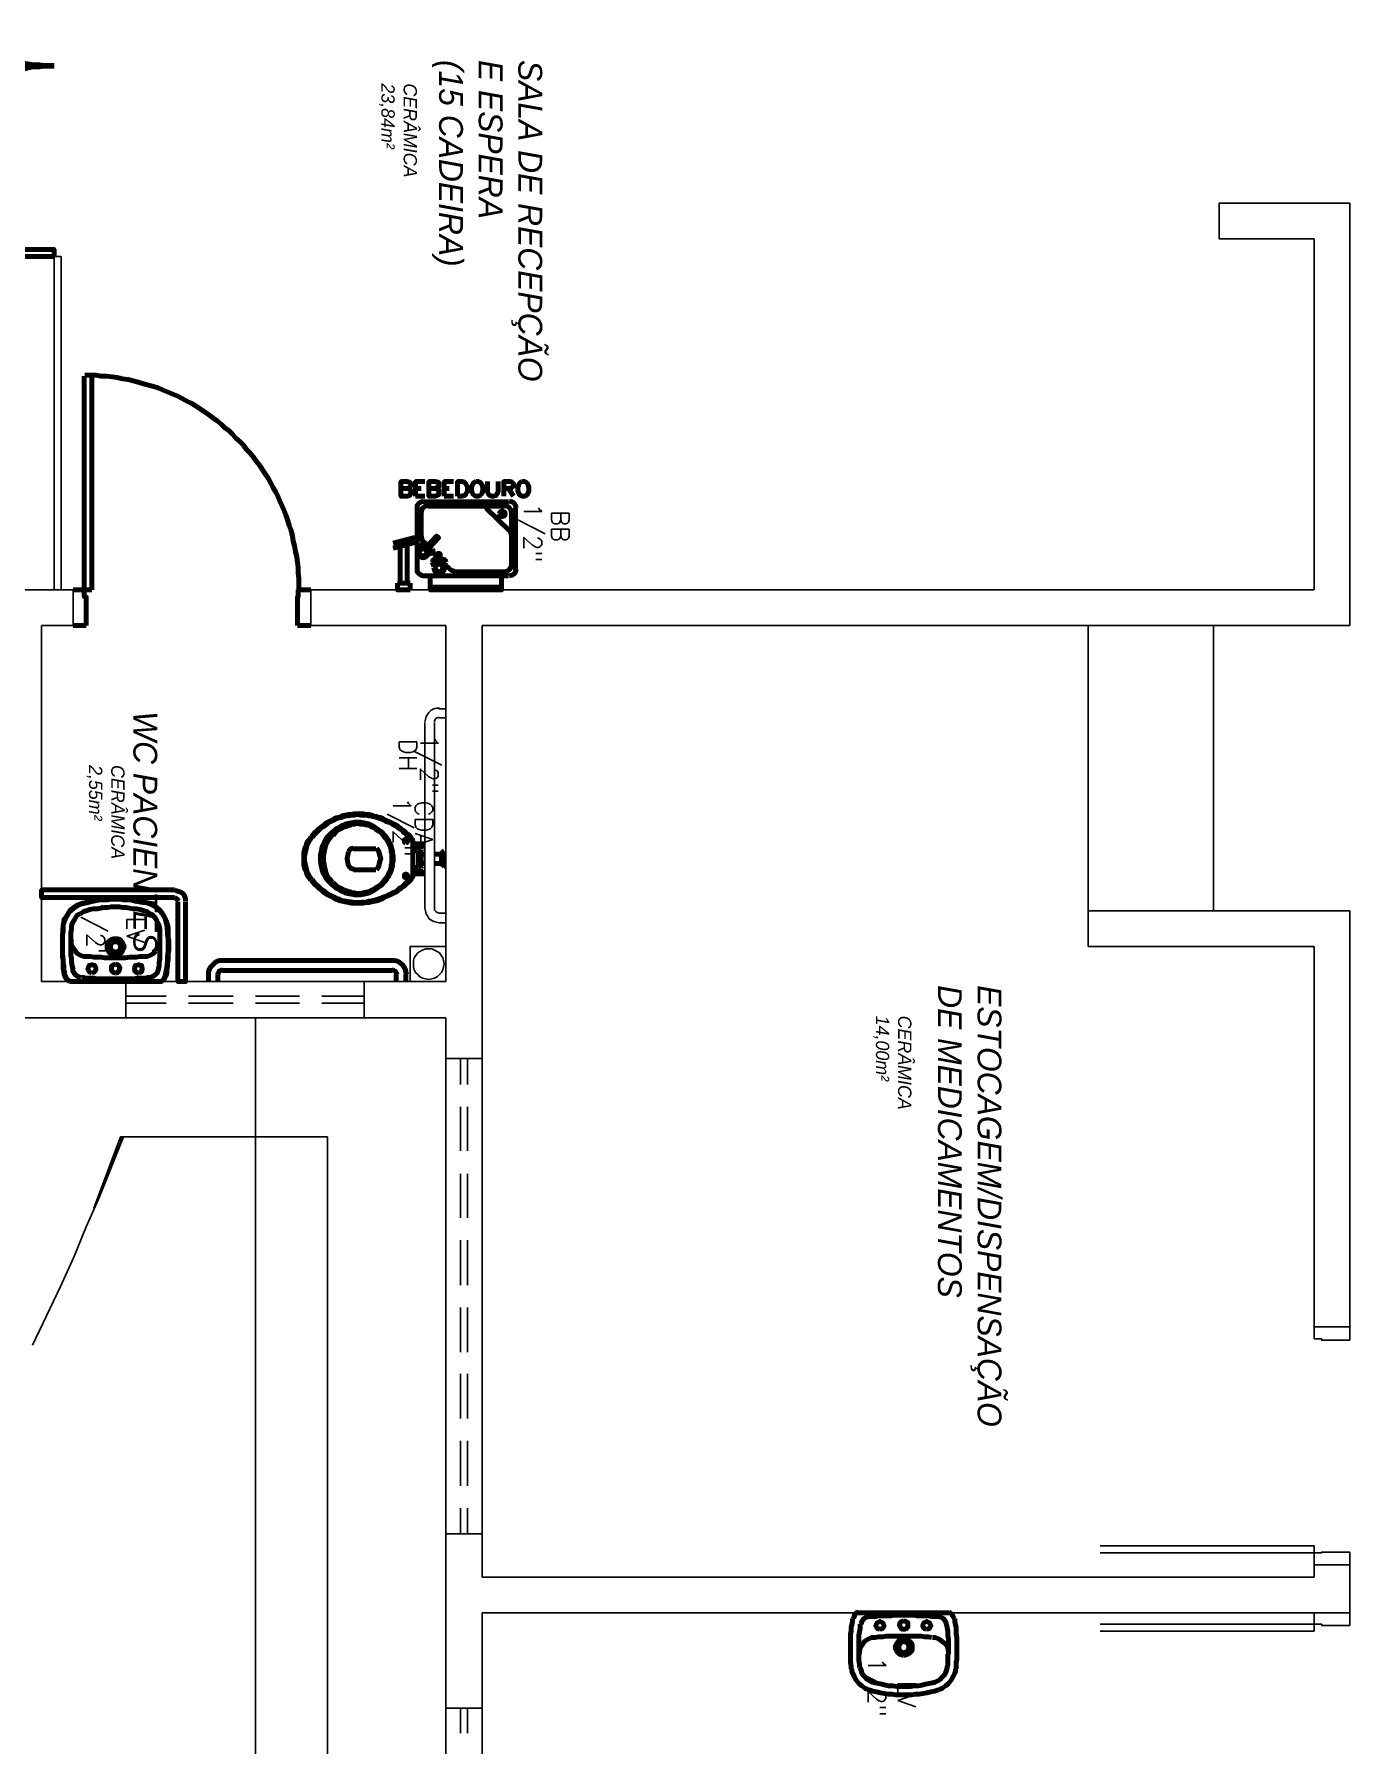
# Model space of a CAD drawing. Header units: millimetres. Extents: x 2273 to 2522, y 1034 to 1187.
# Drawn here: x 2463.04 to 2468.58, y 1042.55 to 1049.75 of the extents above; entities that cross this region are included whole.
import ezdxf

# ---------------------------------------------------------------- set-up
doc = ezdxf.new("R2010")
doc.units = ezdxf.units.MM
doc.linetypes.add('DASHEDX2', pattern=[38.1, 25.4, -12.7])
doc.layers.add('LAYER8', color=8, linetype='Continuous')
doc.layers.add('LAYOUT', color=7, linetype='Continuous', lineweight=100)
doc.layers.add('PAREDES', color=4, linetype='Continuous', lineweight=100)
doc.styles.add('Romans', font='romans.shx')
doc.styles.get("Standard").update_dxf_attribs({"font": 'arial.ttf'})

# ---------------------------------------------------------------- blocks, each defined once
blk = doc.blocks.new('PUY')
at = {"layer": 'PAREDES', "color": 0, "linetype": 'Continuous'}
for points in [[(82.5328, 151.6186), (82.524, 151.6157), (82.5152, 151.6098), (82.5093, 151.6039), (82.5064, 151.598)], [(82.7446, 151.6275), (82.7328, 151.6275), (82.7181, 151.6275), (82.7064, 151.6304), (82.6917, 151.6304), (82.6799, 151.6304), (82.6652, 151.6304), (82.6534, 151.6304), (82.6387, 151.6304), (82.627, 151.6304), (82.6123, 151.6304), (82.5975, 151.6275), (82.5858, 151.6275), (82.5711, 151.6275), (82.5593, 151.6245), (82.5446, 151.6216), (82.5328, 151.6216)], [(82.8387, 151.5363), (82.8358, 151.5451), (82.8328, 151.5539), (82.8299, 151.5598), (82.827, 151.5686), (82.8152, 151.5833), (82.8064, 151.5951), (82.7917, 151.6069), (82.777, 151.6157), (82.7681, 151.6186), (82.7623, 151.6216), (82.7534, 151.6245), (82.7446, 151.6245)], [(82.5093, 151.2127), (82.5093, 151.4069), (82.5093, 151.598)], [(82.524, 151.551), (82.524, 151.5422), (82.524, 151.5333), (82.524, 151.5245), (82.5211, 151.5157), (82.5211, 151.5069), (82.5211, 151.498), (82.5211, 151.4892), (82.5211, 151.4804), (82.5211, 151.4716), (82.5211, 151.4627), (82.5181, 151.4539), (82.5181, 151.4451), (82.5181, 151.4363), (82.5181, 151.4245), (82.5181, 151.4157), (82.5181, 151.4069)], [(82.5564, 151.5863), (82.5446, 151.5833), (82.5328, 151.5745), (82.527, 151.5627), (82.524, 151.551)], [(82.6799, 151.5951), (82.6652, 151.5951), (82.6505, 151.5951), (82.6328, 151.5951), (82.6181, 151.5951), (82.6034, 151.5922), (82.5858, 151.5922), (82.5711, 151.5892), (82.5564, 151.5863)], [(82.6358, 151.5775), (82.627, 151.5657), (82.6181, 151.5539), (82.6123, 151.5392), (82.6123, 151.5275)], [(82.6828, 151.5951), (82.6711, 151.5951), (82.6564, 151.5922), (82.6446, 151.5863), (82.6328, 151.5775)], [(82.7387, 151.5892), (82.727, 151.5922), (82.7123, 151.5922), (82.6975, 151.5922), (82.6828, 151.5922)], [(82.8034, 151.5275), (82.8005, 151.5392), (82.7946, 151.551), (82.7887, 151.5598), (82.7799, 151.5686), (82.7711, 151.5775), (82.7623, 151.5833), (82.7505, 151.5863), (82.7387, 151.5892)], [(82.8534, 151.4069), (82.8534, 151.4245), (82.8534, 151.4392), (82.8505, 151.4569), (82.8505, 151.4716), (82.8475, 151.4892), (82.8446, 151.5039), (82.8417, 151.5216), (82.8387, 151.5363)], [(82.577, 151.5039), (82.574, 151.5157), (82.5623, 151.5216), (82.5505, 151.5157), (82.5446, 151.5039), (82.5505, 151.4922), (82.5623, 151.4863), (82.574, 151.4922), (82.577, 151.5039)], [(82.6123, 151.5245), (82.6093, 151.5098), (82.6093, 151.4951), (82.6064, 151.4804), (82.6064, 151.4657), (82.6064, 151.451), (82.6064, 151.4363), (82.6064, 151.4216), (82.6064, 151.4069)], [(82.8181, 151.4069), (82.8181, 151.4216), (82.8181, 151.4363), (82.8152, 151.451), (82.8152, 151.4686), (82.8123, 151.4833), (82.8093, 151.498), (82.8064, 151.5127), (82.8034, 151.5275)], [(82.5181, 151.4069), (82.5181, 151.398), (82.5181, 151.3892), (82.5181, 151.3804), (82.5181, 151.3716), (82.5181, 151.3627), (82.5211, 151.3539), (82.5211, 151.3451), (82.5211, 151.3363), (82.5211, 151.3275), (82.5211, 151.3186), (82.5211, 151.3069), (82.5211, 151.298), (82.524, 151.2892), (82.524, 151.2804), (82.524, 151.2716), (82.524, 151.2627)], [(82.577, 151.4069), (82.577, 151.4157), (82.5681, 151.4245), (82.5593, 151.4245), (82.5505, 151.4245), (82.5446, 151.4157), (82.5417, 151.4069)], [(82.5417, 151.4069), (82.5446, 151.398), (82.5505, 151.3922), (82.5593, 151.3892), (82.5681, 151.3922), (82.577, 151.398), (82.577, 151.4069)], [(82.6064, 151.4069), (82.6064, 151.3922), (82.6064, 151.3775), (82.6064, 151.3627), (82.6064, 151.348), (82.6064, 151.3333), (82.6093, 151.3186), (82.6093, 151.301), (82.6123, 151.2863)], [(82.6887, 151.4069), (82.6858, 151.4157), (82.6828, 151.4245), (82.677, 151.4333), (82.6711, 151.4392), (82.6623, 151.4422), (82.6534, 151.4422), (82.6446, 151.4422), (82.6358, 151.4392), (82.6299, 151.4333), (82.624, 151.4245), (82.6181, 151.4157), (82.6181, 151.4069)], [(82.6181, 151.4069), (82.6181, 151.398), (82.624, 151.3892), (82.6299, 151.3833), (82.6358, 151.3775), (82.6446, 151.3745), (82.6534, 151.3716), (82.6623, 151.3745), (82.6711, 151.3775), (82.677, 151.3833), (82.6828, 151.3892), (82.6858, 151.398), (82.6887, 151.4069)], [(82.677, 151.4069), (82.674, 151.4157), (82.6681, 151.4245), (82.6623, 151.4275), (82.6534, 151.4304), (82.6446, 151.4275), (82.6387, 151.4245), (82.6328, 151.4157), (82.6299, 151.4069)], [(82.6299, 151.4069), (82.6328, 151.398), (82.6387, 151.3922), (82.6446, 151.3863), (82.6534, 151.3863), (82.6623, 151.3863), (82.6681, 151.3922), (82.674, 151.398), (82.677, 151.4069)], [(82.8034, 151.2863), (82.8064, 151.301), (82.8093, 151.3157), (82.8123, 151.3304), (82.8152, 151.3451), (82.8152, 151.3598), (82.8181, 151.3775), (82.8181, 151.3922), (82.8181, 151.4069)], [(82.8387, 151.2775), (82.8417, 151.2922), (82.8446, 151.3098), (82.8475, 151.3245), (82.8505, 151.3422), (82.8505, 151.3569), (82.8534, 151.3745), (82.8534, 151.3892), (82.8534, 151.4069)], [(82.577, 151.3069), (82.574, 151.3186), (82.5623, 151.3245), (82.5505, 151.3186), (82.5446, 151.3069), (82.5505, 151.2951), (82.5623, 151.2892), (82.574, 151.2951), (82.577, 151.3069)], [(82.524, 151.2627), (82.527, 151.251), (82.5328, 151.2392), (82.5446, 151.2304), (82.5564, 151.2275)], [(82.6123, 151.2863), (82.6123, 151.2716), (82.6181, 151.2598), (82.627, 151.2451), (82.6358, 151.2363)], [(82.7387, 151.2245), (82.7505, 151.2275), (82.7623, 151.2304), (82.7711, 151.2363), (82.7799, 151.2451), (82.7887, 151.2539), (82.7946, 151.2627), (82.8005, 151.2745), (82.8034, 151.2863)], [(82.7446, 151.1892), (82.7534, 151.1892), (82.7623, 151.1922), (82.7681, 151.1951), (82.777, 151.198), (82.7917, 151.2069), (82.8064, 151.2186), (82.8152, 151.2304), (82.827, 151.2451), (82.8299, 151.2539), (82.8328, 151.2598), (82.8358, 151.2686), (82.8387, 151.2775)], [(82.5064, 151.2157), (82.5093, 151.2069), (82.5152, 151.201), (82.524, 151.198), (82.5328, 151.1951)], [(82.5328, 151.1922), (82.5446, 151.1922), (82.5593, 151.1892), (82.5711, 151.1863), (82.5858, 151.1863), (82.5975, 151.1833), (82.6123, 151.1833), (82.627, 151.1833), (82.6387, 151.1833), (82.6534, 151.1833), (82.6652, 151.1833), (82.6799, 151.1833), (82.6917, 151.1833), (82.7064, 151.1833), (82.7181, 151.1833), (82.7328, 151.1863), (82.7446, 151.1863)], [(82.5564, 151.2245), (82.574, 151.2245), (82.5887, 151.2216), (82.6034, 151.2186), (82.6211, 151.2186), (82.6358, 151.2186), (82.6505, 151.2186), (82.6681, 151.2186), (82.6828, 151.2186)], [(82.6358, 151.2363), (82.6446, 151.2304), (82.6564, 151.2245), (82.6711, 151.2216), (82.6828, 151.2216)], [(82.6828, 151.2186), (82.6975, 151.2186), (82.7093, 151.2186), (82.724, 151.2216), (82.7387, 151.2216)]]:
    blk.add_lwpolyline(points, dxfattribs=at)
blk = doc.blocks.new('´lo')
at = {"layer": 'PAREDES', "color": 0, "linetype": 'Continuous'}
for points in [[(79.824, 149.3157), (79.8123, 149.3127), (79.8005, 149.3098), (79.7917, 149.3039), (79.7828, 149.298), (79.774, 149.2892), (79.7681, 149.2775), (79.7652, 149.2657), (79.7652, 149.2539)], [(79.824, 149.3127), (79.8534, 149.3127)], [(79.7652, 148.5422), (79.7652, 149.2539)], [(79.824, 149.2745), (79.8152, 149.2716), (79.8093, 149.2686), (79.8064, 149.2627), (79.8034, 149.2539)], [(79.8064, 148.5422), (79.8064, 149.2539)], [(79.824, 149.2716), (79.8534, 149.2716)], [(79.7652, 148.5422), (79.7652, 148.5304), (79.7681, 148.5186), (79.774, 148.5098), (79.7828, 148.501), (79.7917, 148.4922), (79.8005, 148.4863), (79.8123, 148.4833), (79.824, 148.4833)], [(79.8034, 148.5422), (79.8064, 148.5333), (79.8093, 148.5275), (79.8152, 148.5245), (79.824, 148.5216)], [(79.824, 148.5216), (79.8534, 148.5216)], [(79.824, 148.4833), (79.8534, 148.4833)]]:
    blk.add_lwpolyline(points, dxfattribs=at)
blk = doc.blocks.new('fv')
at = {"layer": 'PAREDES', "color": 0, "linetype": 'Continuous'}
for points in [[(77.8623, 149.7775), (77.8505, 149.7745), (77.8417, 149.7686), (77.8358, 149.7598), (77.8328, 149.748)], [(77.8358, 149.3863), (77.8358, 149.7451)], [(77.8799, 149.7569), (77.8681, 149.7539), (77.8593, 149.748), (77.8534, 149.7392), (77.8505, 149.7275)], [(77.8623, 149.7745), (78.1211, 149.7745)], [(77.8623, 149.651), (77.9564, 149.748)], [(77.8799, 149.7569), (78.1005, 149.7569)], [(77.977, 149.7569), (77.9652, 149.7539), (77.9564, 149.748)], [(78.1299, 149.7275), (78.127, 149.7392), (78.1211, 149.748), (78.1123, 149.7539), (78.1005, 149.7569)], [(78.1475, 149.748), (78.1446, 149.7598), (78.1387, 149.7686), (78.1299, 149.7745), (78.1181, 149.7775)], [(78.1475, 149.7451), (78.1475, 149.3863)], [(77.8534, 149.4069), (77.8534, 149.7275)], [(77.8858, 149.7069), (77.8946, 149.7098), (77.8975, 149.7186), (77.8946, 149.7275), (77.8858, 149.7304), (77.877, 149.7275), (77.874, 149.7186), (77.877, 149.7098), (77.8858, 149.7069)], [(78.1299, 149.7275), (78.1299, 149.5216)], [(78.1946, 149.4157), (78.1475, 149.4157), (78.1475, 149.7157), (78.1946, 149.7157), (78.2064, 149.7157), (78.2064, 149.4157), (78.1946, 149.4157), (78.1946, 149.7157)], [(77.8593, 149.6539), (77.8534, 149.6451), (77.8505, 149.6333)], [(78.1152, 149.4951), (78.1211, 149.501), (78.124, 149.5069), (78.127, 149.5157), (78.1299, 149.5216)], [(78.0181, 149.4069), (77.9799, 149.4422), (77.9858, 149.451), (78.027, 149.4127)], [(78.0475, 149.4245), (78.0711, 149.4451)], [(78.077, 149.4451), (78.0534, 149.4451), (78.0534, 149.4569), (78.077, 149.4569)], [(78.0887, 149.4804), (78.0799, 149.4775), (78.077, 149.4686)], [(78.077, 149.4686), (78.077, 149.4363)], [(78.1064, 149.4716), (78.0887, 149.4804)], [(78.1123, 149.4304), (78.1211, 149.4333), (78.1299, 149.4363), (78.1328, 149.4451), (78.1358, 149.4539), (78.1328, 149.4627), (78.1299, 149.4686), (78.1211, 149.4745), (78.1123, 149.4745), (78.1034, 149.4745), (78.0975, 149.4686), (78.0917, 149.4627), (78.0917, 149.4539), (78.0917, 149.4451), (78.0975, 149.4363), (78.1034, 149.4333), (78.1123, 149.4304)], [(78.1123, 149.4363), (78.124, 149.4422), (78.1299, 149.4539), (78.124, 149.4657), (78.1123, 149.4686), (78.1005, 149.4657), (78.0975, 149.4539), (78.1005, 149.4422), (78.1123, 149.4363)], [(78.1152, 149.4951), (78.1005, 149.4745)], [(77.8328, 149.3863), (77.8358, 149.3775), (77.8417, 149.3686), (77.8505, 149.3598), (77.8623, 149.3598)], [(77.8505, 149.4069), (77.8534, 149.3951), (77.8593, 149.3863), (77.8681, 149.3804), (77.8799, 149.3775)], [(77.977, 149.3775), (77.8799, 149.3775)], [(77.974, 149.3775), (77.9917, 149.3804), (78.0064, 149.3863)], [(78.0093, 149.398), (78.0064, 149.3892), (78.0093, 149.3804)], [(78.0328, 149.4216), (78.0093, 149.398)], [(78.0093, 149.3833), (78.027, 149.3745)], [(78.0475, 149.3627), (78.0564, 149.3657), (78.0623, 149.3686), (78.0681, 149.3775), (78.0711, 149.3863), (78.0681, 149.3951), (78.0623, 149.401), (78.0564, 149.4069), (78.0475, 149.4069), (78.0387, 149.4069), (78.0328, 149.401), (78.027, 149.3951), (78.024, 149.3863), (78.027, 149.3775), (78.0328, 149.3686), (78.0387, 149.3657), (78.0475, 149.3627)], [(78.0505, 149.4245), (78.0417, 149.4275), (78.0328, 149.4245)], [(78.0475, 149.3686), (78.0593, 149.3745), (78.0623, 149.3863), (78.0593, 149.3951), (78.0475, 149.401), (78.0358, 149.3951), (78.0328, 149.3863), (78.0358, 149.3745), (78.0475, 149.3686)], [(78.0564, 149.4039), (78.0505, 149.4216)], [(78.077, 149.4363), (78.0799, 149.4275), (78.0887, 149.4245)], [(78.0887, 149.4216), (78.1064, 149.4304)], [(78.1181, 149.3598), (78.1299, 149.3598), (78.1387, 149.3686), (78.1446, 149.3775), (78.1475, 149.3863)], [(78.1211, 149.3598), (77.8623, 149.3598)], [(77.9858, 149.351), (78.0093, 149.2598)], [(77.9946, 149.3186), (78.177, 149.3186), (78.177, 149.2892)], [(78.0064, 149.351), (78.0299, 149.2598)], [(78.177, 149.3304), (78.2064, 149.3304)], [(78.177, 149.2775), (78.2064, 149.2775), (78.2064, 149.3304)], [(78.177, 149.2775), (78.177, 149.3304)], [(78.0005, 149.2892), (78.177, 149.2892)]]:
    blk.add_lwpolyline(points, dxfattribs=at)
blk = doc.blocks.new('TEX')
at = {"layer": 'PAREDES', "color": 0, "linetype": 'Continuous'}
for points in [[(77.7505, 149.801), (77.7534, 149.7951), (77.7593, 149.7892), (77.7652, 149.7863), (77.774, 149.7833), (77.7887, 149.7833), (77.7975, 149.7863), (77.8034, 149.7892), (77.8093, 149.7951), (77.8123, 149.801), (77.8123, 149.8127), (77.8093, 149.8186), (77.8034, 149.8245), (77.7975, 149.8275), (77.7887, 149.8304), (77.774, 149.8304), (77.7652, 149.8275), (77.7593, 149.8245), (77.7534, 149.8186), (77.7505, 149.8127), (77.7505, 149.801)], [(77.8123, 149.7245), (77.7505, 149.7245), (77.7505, 149.751), (77.7534, 149.7598), (77.7534, 149.7598), (77.7593, 149.7657), (77.7681, 149.7657), (77.774, 149.7598), (77.774, 149.7598), (77.7799, 149.751), (77.7799, 149.7245)], [(77.7799, 149.7451), (77.8123, 149.7657)], [(77.7505, 149.6569), (77.7946, 149.6569), (77.8034, 149.6598), (77.8093, 149.6657), (77.8123, 149.6745), (77.8123, 149.6804), (77.8093, 149.6922), (77.8034, 149.6951), (77.7946, 149.701), (77.7505, 149.701)], [(77.7505, 149.6069), (77.7534, 149.601), (77.7593, 149.5951), (77.7652, 149.5922), (77.774, 149.5892), (77.7887, 149.5892), (77.7975, 149.5922), (77.8034, 149.5951), (77.8093, 149.601), (77.8123, 149.6069), (77.8123, 149.6186), (77.8093, 149.6245), (77.8034, 149.6304), (77.7975, 149.6333), (77.7887, 149.6363), (77.774, 149.6363), (77.7652, 149.6333), (77.7593, 149.6304), (77.7534, 149.6245), (77.7505, 149.6186), (77.7505, 149.6069)], [(77.8123, 149.5304), (77.7505, 149.5304), (77.7505, 149.548), (77.7534, 149.5598), (77.7593, 149.5657), (77.7652, 149.5686), (77.774, 149.5716), (77.7887, 149.5716), (77.7975, 149.5686), (77.8034, 149.5657), (77.8093, 149.5598), (77.8123, 149.548), (77.8123, 149.5304)], [(77.8123, 149.4745), (77.7505, 149.4745), (77.7505, 149.5127)], [(77.7799, 149.4363), (77.7828, 149.4451), (77.7828, 149.451), (77.7887, 149.451), (77.7975, 149.451), (77.8064, 149.451), (77.8093, 149.4451), (77.8123, 149.4363), (77.8123, 149.4098), (77.7505, 149.4098), (77.7505, 149.4363), (77.7534, 149.4451), (77.7534, 149.451), (77.7593, 149.451), (77.7681, 149.451), (77.774, 149.451), (77.774, 149.4451), (77.7799, 149.4363), (77.7799, 149.4098)], [(77.7799, 149.4745), (77.7799, 149.4951)], [(77.8123, 149.4745), (77.8123, 149.5127)], [(77.8123, 149.3539), (77.7505, 149.3539), (77.7505, 149.3922)], [(77.7799, 149.3539), (77.7799, 149.3775)], [(77.8123, 149.3539), (77.8123, 149.3922)], [(77.7799, 149.3186), (77.7828, 149.3275), (77.7828, 149.3304), (77.7887, 149.3333), (77.7975, 149.3333), (77.8064, 149.3304), (77.8093, 149.3275), (77.8123, 149.3186), (77.8123, 149.2922), (77.7505, 149.2922), (77.7505, 149.3186), (77.7534, 149.3275), (77.7534, 149.3304), (77.7593, 149.3333), (77.7681, 149.3333), (77.774, 149.3304), (77.774, 149.3275), (77.7799, 149.3186), (77.7799, 149.2922)]]:
    blk.add_lwpolyline(points, dxfattribs=at)
blk = doc.blocks.new('OUI')
at = {"layer": 'PAREDES', "color": 0, "linetype": 'Continuous'}
for points in [[(79.5152, 148.3863), (79.5064, 148.3863), (79.4975, 148.3833), (79.4887, 148.3804), (79.4828, 148.3745), (79.477, 148.3657), (79.474, 148.3569), (79.4711, 148.348), (79.4681, 148.3392)], [(79.5181, 148.3539), (79.8534, 148.3539), (79.8534, 148.3863), (79.5181, 148.3863)], [(79.4681, 148.3392), (79.4681, 147.7804), (79.5005, 147.7804), (79.5005, 148.3392)], [(79.5152, 148.3569), (79.5064, 148.351), (79.5005, 148.3392)], [(79.8534, 147.898), (79.8534, 148.2833), (79.8446, 148.2951), (79.8299, 148.301), (79.7946, 148.3069), (79.7681, 148.3098), (79.7534, 148.3098), (79.724, 148.3127), (79.6917, 148.3127), (79.674, 148.3127), (79.6534, 148.3098), (79.6417, 148.3098), (79.6152, 148.3069), (79.6152, 148.3069), (79.5887, 148.301), (79.5887, 148.301), (79.5681, 148.2892), (79.5564, 148.2775), (79.5387, 148.2598), (79.5299, 148.2422), (79.5211, 148.2186), (79.5211, 148.2069), (79.5152, 148.1745), (79.5093, 148.1539), (79.5064, 148.1186), (79.5064, 148.0892), (79.5064, 148.0569), (79.5123, 148.0098), (79.5211, 147.9745), (79.5299, 147.9392), (79.5446, 147.9157), (79.5623, 147.8951), (79.5828, 147.8833), (79.6064, 147.8745), (79.6152, 147.8716), (79.6593, 147.8686), (79.6799, 147.8686), (79.7034, 147.8686), (79.7358, 147.8686), (79.7681, 147.8716), (79.7975, 147.8716), (79.8299, 147.8775), (79.8446, 147.8863), (79.8534, 147.898)], [(79.6152, 148.3098), (79.6064, 148.3069), (79.5975, 148.3039), (79.5887, 148.301), (79.5828, 148.298), (79.5681, 148.2892), (79.5534, 148.2775), (79.5417, 148.2657), (79.5328, 148.251), (79.5299, 148.2451), (79.527, 148.2363), (79.524, 148.2275), (79.5211, 148.2186)], [(79.8299, 148.3039), (79.8152, 148.3069), (79.8034, 148.3069), (79.7887, 148.3098), (79.774, 148.3098), (79.7623, 148.3127), (79.7475, 148.3127), (79.7358, 148.3127), (79.7211, 148.3157), (79.7093, 148.3157), (79.6946, 148.3157), (79.6828, 148.3157), (79.6681, 148.3127), (79.6564, 148.3127), (79.6417, 148.3127), (79.627, 148.3127), (79.6152, 148.3098)], [(79.8534, 148.2833), (79.8475, 148.2922), (79.8417, 148.298), (79.8358, 148.301), (79.827, 148.3039)], [(79.6211, 148.2745), (79.6093, 148.2716), (79.5975, 148.2657), (79.5887, 148.2598), (79.577, 148.251), (79.5711, 148.2451), (79.5652, 148.2333), (79.5593, 148.2245), (79.5564, 148.2127)], [(79.677, 148.2775), (79.6623, 148.2775), (79.6475, 148.2775), (79.6328, 148.2775), (79.6211, 148.2745)], [(79.8034, 148.2716), (79.7887, 148.2745), (79.774, 148.2745), (79.7564, 148.2775), (79.7417, 148.2775), (79.727, 148.2775), (79.7093, 148.2775), (79.6946, 148.2775), (79.677, 148.2775)], [(79.724, 148.2627), (79.7123, 148.2686), (79.7005, 148.2745), (79.6887, 148.2775), (79.677, 148.2775)], [(79.7475, 148.2098), (79.7475, 148.2245), (79.7417, 148.2392), (79.7358, 148.251), (79.724, 148.2598)], [(79.8358, 148.2363), (79.8328, 148.248), (79.824, 148.2598), (79.8152, 148.2686), (79.8034, 148.2716)], [(79.8417, 148.0922), (79.8417, 148.101), (79.8417, 148.1098), (79.8417, 148.1186), (79.8417, 148.1275), (79.8417, 148.1363), (79.8417, 148.1451), (79.8417, 148.1539), (79.8417, 148.1627), (79.8417, 148.1716), (79.8387, 148.1833), (79.8387, 148.1922), (79.8387, 148.201), (79.8387, 148.2098), (79.8387, 148.2186), (79.8358, 148.2275), (79.8358, 148.2363)], [(79.8534, 148.2833), (79.8534, 148.0892), (79.8534, 147.898)], [(79.5211, 148.2186), (79.5181, 148.2039), (79.5152, 148.1892), (79.5123, 148.1716), (79.5093, 148.1569), (79.5093, 148.1392), (79.5093, 148.1245), (79.5064, 148.1069), (79.5064, 148.0922)], [(79.5564, 148.2127), (79.5505, 148.1951), (79.5475, 148.1804), (79.5475, 148.1657), (79.5446, 148.151), (79.5417, 148.1363), (79.5417, 148.1216), (79.5387, 148.1069), (79.5387, 148.0892)], [(79.7534, 148.0892), (79.7534, 148.1039), (79.7534, 148.1186), (79.7534, 148.1333), (79.7505, 148.151), (79.7505, 148.1657), (79.7505, 148.1804), (79.7475, 148.1951), (79.7475, 148.2098)], [(79.8181, 148.1892), (79.8123, 148.201), (79.8005, 148.2039), (79.7858, 148.201), (79.7828, 148.1892), (79.7858, 148.1745), (79.8005, 148.1716), (79.8123, 148.1745), (79.8181, 148.1892)], [(79.5064, 148.0922), (79.5064, 148.0745), (79.5093, 148.0598), (79.5093, 148.0422), (79.5093, 148.0275), (79.5123, 148.0098), (79.5152, 147.9951), (79.5181, 147.9775), (79.5211, 147.9627)], [(79.5387, 148.0892), (79.5387, 148.0745), (79.5417, 148.0598), (79.5417, 148.0451), (79.5446, 148.0304), (79.5475, 148.0157), (79.5475, 147.998), (79.5505, 147.9833), (79.5564, 147.9686)], [(79.7417, 148.0922), (79.7417, 148.101), (79.7387, 148.1098), (79.7328, 148.1157), (79.724, 148.1216), (79.7152, 148.1245), (79.7064, 148.1275), (79.6975, 148.1245), (79.6887, 148.1216), (79.6828, 148.1157), (79.677, 148.1098), (79.674, 148.101), (79.674, 148.0922)], [(79.674, 148.0922), (79.674, 148.0833), (79.677, 148.0745), (79.6828, 148.0657), (79.6887, 148.0598), (79.6975, 148.0569), (79.7064, 148.0569), (79.7152, 148.0569), (79.724, 148.0598), (79.7328, 148.0657), (79.7387, 148.0745), (79.7417, 148.0833), (79.7417, 148.0922)], [(79.7299, 148.0922), (79.727, 148.101), (79.724, 148.1069), (79.7152, 148.1127), (79.7064, 148.1127), (79.6975, 148.1127), (79.6917, 148.1069), (79.6858, 148.101), (79.6858, 148.0922)], [(79.6858, 148.0922), (79.6858, 148.0833), (79.6917, 148.0745), (79.6975, 148.0716), (79.7064, 148.0686), (79.7152, 148.0716), (79.724, 148.0745), (79.727, 148.0833), (79.7299, 148.0922)], [(79.7475, 147.9716), (79.7475, 147.9863), (79.7505, 148.001), (79.7505, 148.0157), (79.7505, 148.0304), (79.7534, 148.0451), (79.7534, 148.0598), (79.7534, 148.0775), (79.7534, 148.0922)], [(79.8181, 148.0922), (79.8152, 148.101), (79.8064, 148.1069), (79.7975, 148.1098), (79.7887, 148.1069), (79.7828, 148.101), (79.7799, 148.0922)], [(79.7799, 148.0922), (79.7828, 148.0833), (79.7887, 148.0745), (79.7975, 148.0745), (79.8064, 148.0745), (79.8152, 148.0833), (79.8181, 148.0922)], [(79.8358, 147.948), (79.8358, 147.9569), (79.8387, 147.9657), (79.8387, 147.9745), (79.8387, 147.9833), (79.8387, 147.9922), (79.8387, 148.001), (79.8417, 148.0098), (79.8417, 148.0186), (79.8417, 148.0275), (79.8417, 148.0363), (79.8417, 148.0451), (79.8417, 148.0539), (79.8417, 148.0657), (79.8417, 148.0745), (79.8417, 148.0833), (79.8417, 148.0922)], [(79.8181, 147.9922), (79.8123, 148.0039), (79.8005, 148.0098), (79.7858, 148.0039), (79.7828, 147.9922), (79.7858, 147.9804), (79.8005, 147.9745), (79.8123, 147.9804), (79.8181, 147.9922)], [(79.5211, 147.9598), (79.524, 147.9539), (79.527, 147.9451), (79.5299, 147.9363), (79.5328, 147.9275), (79.5417, 147.9157), (79.5534, 147.901), (79.5681, 147.8922), (79.5828, 147.8833), (79.5887, 147.8775), (79.5975, 147.8745), (79.6064, 147.8745), (79.6152, 147.8716)], [(79.5564, 147.9686), (79.5593, 147.9569), (79.5652, 147.948), (79.5711, 147.9363), (79.577, 147.9275), (79.5887, 147.9216), (79.5975, 147.9157), (79.6093, 147.9098), (79.6211, 147.9069)], [(79.724, 147.9216), (79.7358, 147.9304), (79.7417, 147.9422), (79.7475, 147.9569), (79.7475, 147.9716)], [(79.8034, 147.9098), (79.8152, 147.9157), (79.824, 147.9216), (79.8328, 147.9333), (79.8358, 147.9451)], [(79.6152, 147.8716), (79.627, 147.8716), (79.6417, 147.8716), (79.6564, 147.8686), (79.6681, 147.8686), (79.6828, 147.8686), (79.6946, 147.8686), (79.7093, 147.8686), (79.7211, 147.8686), (79.7358, 147.8686), (79.7475, 147.8686), (79.7623, 147.8716), (79.774, 147.8716), (79.7887, 147.8745), (79.8034, 147.8745), (79.8152, 147.8775), (79.8299, 147.8775)], [(79.6181, 147.9069), (79.6328, 147.9069), (79.6475, 147.9039), (79.6623, 147.9039), (79.677, 147.9039)], [(79.674, 147.9039), (79.6887, 147.9039), (79.7005, 147.9069), (79.7123, 147.9127), (79.724, 147.9216)], [(79.677, 147.9069), (79.6946, 147.9039), (79.7093, 147.9039), (79.724, 147.9039), (79.7417, 147.9039), (79.7564, 147.9069), (79.7711, 147.9069), (79.7887, 147.9098), (79.8034, 147.9127)], [(79.827, 147.8804), (79.8358, 147.8833), (79.8417, 147.8863), (79.8475, 147.8922), (79.8534, 147.898)]]:
    blk.add_lwpolyline(points, dxfattribs=at)
blk = doc.blocks.new('PROT')
at = {"layer": 'PAREDES', "color": 0, "linetype": 'Continuous'}
for points in [[(75.2005, 147.0333), (75.2211, 147.0333), (75.2417, 147.0333), (75.2623, 147.0363), (75.2828, 147.0392), (75.3034, 147.0392), (75.324, 147.0422), (75.3417, 147.0451), (75.3623, 147.051), (75.3828, 147.0539), (75.4005, 147.0598), (75.4211, 147.0627), (75.4387, 147.0686), (75.4564, 147.0745), (75.477, 147.0833), (75.4946, 147.0892), (75.5123, 147.0951), (75.5299, 147.1039), (75.5475, 147.1127), (75.5652, 147.1216), (75.5828, 147.1304), (75.6005, 147.1392), (75.6152, 147.148), (75.6328, 147.1598), (75.6475, 147.1716), (75.6652, 147.1804), (75.6799, 147.1922), (75.6946, 147.2039), (75.7093, 147.2157), (75.724, 147.2275), (75.7387, 147.2422), (75.7534, 147.2539), (75.7652, 147.2686), (75.7799, 147.2804), (75.7917, 147.2951), (75.8064, 147.3098), (75.8181, 147.3245), (75.8299, 147.3392), (75.8417, 147.3539), (75.8534, 147.3716), (75.8652, 147.3863), (75.874, 147.401), (75.8858, 147.4186), (75.8946, 147.4363), (75.9034, 147.451), (75.9123, 147.4686), (75.9211, 147.4863), (75.9299, 147.5039), (75.9387, 147.5216), (75.9446, 147.5392), (75.9534, 147.5569), (75.9593, 147.5775), (75.9652, 147.5951), (75.9711, 147.6157), (75.977, 147.6333), (75.9799, 147.6539), (75.9858, 147.6716), (75.9887, 147.6922), (75.9917, 147.7127), (75.9946, 147.7304), (75.9975, 147.751), (75.9975, 147.7716), (76.0005, 147.7922), (76.0005, 147.8127), (76.0005, 147.8333)], [(75.2034, 147.0304), (75.2034, 147.8333), (75.2328, 147.8333), (75.2328, 147.0304)], [(76.0034, 147.8333), (76.0034, 147.8127), (76.0034, 147.7922), (76.0064, 147.7716), (76.0064, 147.751), (76.0093, 147.7304), (76.0123, 147.7127), (76.0152, 147.6922), (76.0181, 147.6716), (76.024, 147.6539), (76.027, 147.6333), (76.0328, 147.6157), (76.0387, 147.5951), (76.0446, 147.5775), (76.0505, 147.5569), (76.0593, 147.5392), (76.0652, 147.5216), (76.074, 147.5039), (76.0828, 147.4863), (76.0917, 147.4686), (76.1005, 147.451), (76.1093, 147.4363), (76.1181, 147.4186), (76.1299, 147.401), (76.1387, 147.3863), (76.1505, 147.3716), (76.1623, 147.3539), (76.174, 147.3392), (76.1858, 147.3245), (76.1975, 147.3098), (76.2093, 147.2951), (76.224, 147.2804), (76.2358, 147.2686), (76.2505, 147.2539), (76.2652, 147.2422), (76.2799, 147.2275), (76.2946, 147.2157), (76.3093, 147.2039), (76.324, 147.1922), (76.3387, 147.1804), (76.3564, 147.1716), (76.3711, 147.1598), (76.3887, 147.148), (76.4034, 147.1392), (76.4211, 147.1304), (76.4387, 147.1216), (76.4564, 147.1127), (76.474, 147.1039), (76.4917, 147.0951), (76.5093, 147.0892), (76.527, 147.0833), (76.5446, 147.0745), (76.5652, 147.0686), (76.5828, 147.0627), (76.6034, 147.0598), (76.6211, 147.0539), (76.6417, 147.051), (76.6593, 147.0451), (76.6799, 147.0422), (76.7005, 147.0392), (76.7211, 147.0392), (76.7417, 147.0363), (76.7623, 147.0333), (76.7828, 147.0333), (76.8034, 147.0333)], [(76.8034, 147.8333), (76.774, 147.8333), (76.774, 147.0304)], [(76.8034, 147.8333), (76.8034, 147.0304)]]:
    blk.add_lwpolyline(points, dxfattribs=at)
blk = doc.blocks.new('JKY')
at = {"layer": 'LAYOUT', "linetype": 'ByBlock'}
for p, q in [((78.2064, 148.9127), (78.2064, 148.8598)), ((78.3564, 148.9127), (78.3564, 148.8569)), ((78.2064, 147.9598), (78.2064, 147.9127)), ((78.3564, 147.9686), (78.3564, 147.9127))]:
    blk.add_line(p, q, dxfattribs=at)
at = {"layer": 'PAREDES', "color": 0, "linetype": 'Continuous'}
for points in [[(78.2064, 148.8627), (78.1799, 148.8627), (78.1564, 148.8627), (78.1358, 148.8598), (78.1123, 148.8598), (78.0887, 148.8569), (78.0681, 148.8539), (78.0446, 148.848), (78.0211, 148.8451), (78.0005, 148.8392), (77.9799, 148.8363), (77.9564, 148.8304), (77.9358, 148.8216), (77.9152, 148.8157), (77.8946, 148.8098), (77.874, 148.801), (77.8534, 148.7922), (77.8328, 148.7833), (77.8123, 148.7745), (77.7946, 148.7657), (77.774, 148.7539), (77.7564, 148.7451), (77.7358, 148.7333), (77.7181, 148.7216), (77.7005, 148.7098), (77.6828, 148.698), (77.6652, 148.6833), (77.6475, 148.6716), (77.6299, 148.6569), (77.6152, 148.6422), (77.5975, 148.6304), (77.5828, 148.6157), (77.5681, 148.598), (77.5505, 148.5833), (77.5358, 148.5686), (77.524, 148.551), (77.5093, 148.5363), (77.4946, 148.5186), (77.4828, 148.501), (77.4681, 148.4833), (77.4564, 148.4657), (77.4446, 148.448), (77.4328, 148.4304), (77.4211, 148.4098), (77.4123, 148.3922), (77.4005, 148.3716), (77.3917, 148.3539), (77.3828, 148.3333), (77.374, 148.3127), (77.3652, 148.2922), (77.3564, 148.2716), (77.3505, 148.251), (77.3446, 148.2304), (77.3387, 148.2098), (77.3328, 148.1863), (77.327, 148.1657), (77.3211, 148.1451), (77.3181, 148.1216), (77.3123, 148.098), (77.3093, 148.0775), (77.3064, 148.0539), (77.3064, 148.0304), (77.3034, 148.0098), (77.3034, 147.9863), (77.3034, 147.9627)], [(78.2064, 148.8598), (78.2358, 148.8598), (78.2358, 148.8569), (78.3564, 148.8569)], [(78.2064, 147.9922), (77.3064, 147.9922)], [(78.2064, 147.9598), (77.3064, 147.9598)], [(78.2064, 147.9922), (78.2064, 147.9598), (78.2358, 147.9598), (78.2358, 147.9686), (78.3564, 147.9686)]]:
    blk.add_lwpolyline(points, dxfattribs=at)
blk = doc.blocks.new('UY')
at = {"layer": 'PAREDES', "color": 0, "linetype": 'Continuous'}
for points in [[(154.9128, 262.7892), (154.9157, 262.7833), (154.9245, 262.7803)], [(154.9157, 262.7892), (154.9775, 262.7892)], [(154.9245, 262.7774), (154.9687, 262.7774)], [(154.9275, 262.748), (154.9275, 262.7774)], [(154.9657, 262.748), (154.9657, 262.7774)], [(154.9687, 262.7803), (154.9745, 262.7833), (154.9775, 262.7892)], [(154.9775, 262.7892), (154.9775, 262.795)], [(154.8716, 262.6568), (154.8775, 262.6568), (154.8834, 262.6568), (154.8834, 262.7068)], [(154.8951, 262.7068), (154.8922, 262.7009)], [(154.8951, 262.6568), (154.8951, 262.7009)], [(154.9275, 262.6921), (154.9275, 262.7068)], [(154.9657, 262.6921), (154.9657, 262.7068)], [(154.9981, 262.7009), (154.9981, 262.6568)], [(155.0098, 262.7068), (155.0098, 262.6568), (155.0157, 262.6568), (155.0216, 262.6568)], [(154.8628, 262.6539), (154.8569, 262.648), (154.8481, 262.6421), (154.8422, 262.6362), (154.8363, 262.6274), (154.8304, 262.6215), (154.8245, 262.6127), (154.8187, 262.6068), (154.8128, 262.598)], [(154.8716, 262.6568), (154.8628, 262.648), (154.8569, 262.6421), (154.8481, 262.6362), (154.8422, 262.6274), (154.8363, 262.6186), (154.8275, 262.6127), (154.8216, 262.6039), (154.8157, 262.595)], [(154.8716, 262.6568), (154.8628, 262.6539)], [(154.8804, 262.6274), (154.8775, 262.6333), (154.8716, 262.6362), (154.8657, 262.6333), (154.8657, 262.6274), (154.8657, 262.6215), (154.8716, 262.6215), (154.8775, 262.6215), (154.8804, 262.6274)], [(154.8745, 262.6597), (154.8716, 262.6568)], [(155.0098, 262.6568), (154.9481, 262.6568), (154.8834, 262.6568)], [(154.904, 262.6597), (154.9069, 262.6597), (154.9098, 262.6656)], [(154.9069, 262.6892), (154.9069, 262.6803)], [(154.9098, 262.6774), (154.9069, 262.6803)], [(154.9157, 262.695), (154.9098, 262.6921)], [(154.9098, 262.6921), (154.9098, 262.6892)], [(154.9128, 262.6803), (154.9481, 262.6803), (154.9804, 262.6803)], [(154.9128, 262.6656), (154.9128, 262.6744)], [(154.9157, 262.6921), (154.9481, 262.6921)], [(154.9775, 262.6921), (154.9481, 262.6921)], [(154.9834, 262.6921), (154.9775, 262.695)], [(154.9804, 262.6892), (154.9804, 262.6921)], [(154.9834, 262.6803), (154.9804, 262.6774)], [(154.9804, 262.6656), (154.9834, 262.6597), (154.9893, 262.6597)], [(154.9834, 262.6803), (154.9834, 262.6892)], [(154.9834, 262.6656), (154.9834, 262.6744)], [(155.0245, 262.6274), (155.0245, 262.6333), (155.0187, 262.6362), (155.0128, 262.6333), (155.0098, 262.6274), (155.0128, 262.6215), (155.0187, 262.6215), (155.0245, 262.6215), (155.0245, 262.6274)], [(155.0216, 262.6568), (155.0157, 262.6597)], [(155.0745, 262.595), (155.0687, 262.6039), (155.0628, 262.6127), (155.0569, 262.6186), (155.0481, 262.6274), (155.0422, 262.6362), (155.0334, 262.6421), (155.0275, 262.648), (155.0187, 262.6568)], [(155.0275, 262.6539), (155.0216, 262.6568)], [(155.0775, 262.598), (155.0716, 262.6068), (155.0657, 262.6127), (155.0598, 262.6215), (155.054, 262.6274), (155.0481, 262.6362), (155.0422, 262.6421), (155.0334, 262.648), (155.0275, 262.6539)], [(154.8157, 262.595), (154.8098, 262.5892), (154.8069, 262.5803), (154.801, 262.5715), (154.7951, 262.5627), (154.7922, 262.5539), (154.7893, 262.545), (154.7834, 262.5362), (154.7804, 262.5274), (154.7775, 262.5186), (154.7745, 262.5097), (154.7716, 262.5009), (154.7687, 262.4892), (154.7657, 262.4803), (154.7657, 262.4715), (154.7628, 262.4627), (154.7628, 262.4509)], [(154.8128, 262.598), (154.804, 262.5862), (154.7981, 262.5744), (154.7922, 262.5627), (154.7863, 262.5509), (154.7804, 262.5362), (154.7745, 262.5244), (154.7716, 262.5127), (154.7657, 262.498)], [(154.9451, 262.5744), (154.9363, 262.5744), (154.9245, 262.5715), (154.9157, 262.5715), (154.9069, 262.5686), (154.8951, 262.5656), (154.8863, 262.5627), (154.8775, 262.5568), (154.8687, 262.5539), (154.8598, 262.548), (154.851, 262.5421), (154.8451, 262.5362), (154.8363, 262.5274), (154.8304, 262.5215), (154.8245, 262.5127), (154.8187, 262.5039), (154.8128, 262.495)], [(154.9451, 262.5686), (154.9363, 262.5686), (154.9245, 262.5686), (154.9157, 262.5656), (154.9069, 262.5656), (154.8981, 262.5627), (154.8893, 262.5597), (154.8804, 262.5539), (154.8716, 262.5509), (154.8628, 262.545), (154.8569, 262.5392), (154.8481, 262.5333), (154.8422, 262.5274), (154.8363, 262.5215), (154.8304, 262.5127), (154.8245, 262.5039), (154.8187, 262.498)], [(155.0775, 262.495), (155.0716, 262.5039), (155.0657, 262.5127), (155.0598, 262.5215), (155.054, 262.5274), (155.0451, 262.5362), (155.0393, 262.5421), (155.0304, 262.548), (155.0216, 262.5539), (155.0128, 262.5568), (155.004, 262.5627), (154.9951, 262.5656), (154.9863, 262.5686), (154.9745, 262.5715), (154.9657, 262.5715), (154.954, 262.5744), (154.9451, 262.5744)], [(155.0716, 262.498), (155.0657, 262.5039), (155.0628, 262.5127), (155.054, 262.5215), (155.0481, 262.5274), (155.0422, 262.5333), (155.0334, 262.5392), (155.0275, 262.545), (155.0187, 262.5509), (155.0098, 262.5539), (155.001, 262.5597), (154.9922, 262.5627), (154.9834, 262.5656), (154.9745, 262.5656), (154.9657, 262.5686), (154.9569, 262.5686), (154.9451, 262.5686)], [(155.1304, 262.4509), (155.1275, 262.4627), (155.1245, 262.4715), (155.1245, 262.4803), (155.1216, 262.4892), (155.1187, 262.5009), (155.1157, 262.5097), (155.1128, 262.5186), (155.1098, 262.5274), (155.1069, 262.5362), (155.104, 262.545), (155.0981, 262.5539), (155.0951, 262.5627), (155.0893, 262.5715), (155.0863, 262.5803), (155.0804, 262.5892), (155.0745, 262.595)], [(155.1245, 262.498), (155.1216, 262.5127), (155.1157, 262.5244), (155.1098, 262.5362), (155.104, 262.5509), (155.0981, 262.5627), (155.0922, 262.5744), (155.0863, 262.5862), (155.0775, 262.598)], [(154.7687, 262.498), (154.7628, 262.4833), (154.7598, 262.4715), (154.7598, 262.4597), (154.7569, 262.448), (154.7569, 262.4362), (154.7569, 262.4215), (154.7569, 262.4097), (154.7598, 262.398)], [(154.8128, 262.498), (154.8069, 262.4862), (154.801, 262.4744), (154.7981, 262.4627), (154.7951, 262.4509), (154.7922, 262.4362), (154.7922, 262.4244), (154.7922, 262.4127), (154.7951, 262.398)], [(154.8187, 262.498), (154.8128, 262.4862), (154.8069, 262.4744), (154.804, 262.4597), (154.801, 262.448), (154.801, 262.4362), (154.7981, 262.4215), (154.801, 262.4097), (154.801, 262.398)], [(154.9922, 262.5039), (154.9804, 262.5127), (154.9687, 262.5156), (154.9569, 262.5186), (154.9451, 262.5215), (154.9334, 262.5186), (154.9216, 262.5156), (154.9128, 262.5127), (154.901, 262.5039)], [(154.904, 262.4068), (154.904, 262.5009)], [(154.9922, 262.5009), (154.9922, 262.4068)], [(155.0893, 262.398), (155.0893, 262.4097), (155.0922, 262.4215), (155.0922, 262.4362), (155.0893, 262.448), (155.0863, 262.4597), (155.0834, 262.4744), (155.0775, 262.4862), (155.0716, 262.498)], [(155.0951, 262.398), (155.0981, 262.4127), (155.0981, 262.4244), (155.0981, 262.4362), (155.0951, 262.4509), (155.0922, 262.4627), (155.0893, 262.4744), (155.0834, 262.4862), (155.0775, 262.498)], [(155.1334, 262.398), (155.1334, 262.4097), (155.1334, 262.4215), (155.1334, 262.4362), (155.1334, 262.448), (155.1304, 262.4597), (155.1304, 262.4715), (155.1275, 262.4833), (155.1245, 262.498)], [(154.7628, 262.4509), (154.7628, 262.4362), (154.7598, 262.4244), (154.7628, 262.4097), (154.7628, 262.398)], [(155.1275, 262.398), (155.1304, 262.4097), (155.1304, 262.4244), (155.1304, 262.4362), (155.1275, 262.4509)], [(154.7598, 262.398), (154.7598, 262.3862), (154.7628, 262.3715), (154.7657, 262.3597), (154.7716, 262.348), (154.7745, 262.3333), (154.7804, 262.3215), (154.7863, 262.3097), (154.7922, 262.298)], [(154.7628, 262.398), (154.7657, 262.3862), (154.7657, 262.3744), (154.7716, 262.3597), (154.7745, 262.348), (154.7775, 262.3362), (154.7834, 262.3244), (154.7893, 262.3127), (154.7951, 262.3009)], [(154.7951, 262.398), (154.7981, 262.3833), (154.801, 262.3715), (154.8069, 262.3597), (154.8128, 262.348), (154.8187, 262.3362), (154.8275, 262.3274), (154.8363, 262.3156), (154.8451, 262.3068)], [(154.804, 262.398), (154.8069, 262.3862), (154.8098, 262.3774), (154.8128, 262.3656), (154.8187, 262.3568), (154.8245, 262.345), (154.8304, 262.3362), (154.8393, 262.3274), (154.8481, 262.3215)], [(154.901, 262.4068), (154.904, 262.395), (154.9157, 262.3862)], [(154.9157, 262.3862), (154.9304, 262.3833), (154.9451, 262.3803), (154.9628, 262.3833), (154.9775, 262.3862)], [(154.9745, 262.3862), (154.9863, 262.395), (154.9893, 262.4068)], [(155.0451, 262.3068), (155.054, 262.3156), (155.0628, 262.3274), (155.0716, 262.3362), (155.0775, 262.348), (155.0834, 262.3597), (155.0893, 262.3715), (155.0922, 262.3833), (155.0951, 262.398)], [(155.0451, 262.3215), (155.051, 262.3274), (155.0598, 262.3362), (155.0657, 262.345), (155.0716, 262.3568), (155.0775, 262.3656), (155.0804, 262.3774), (155.0834, 262.3862), (155.0863, 262.398)], [(155.0951, 262.3009), (155.101, 262.3127), (155.1069, 262.3244), (155.1128, 262.3362), (155.1157, 262.348), (155.1216, 262.3597), (155.1245, 262.3744), (155.1275, 262.3862), (155.1275, 262.398)], [(155.0981, 262.298), (155.104, 262.3097), (155.1098, 262.3215), (155.1157, 262.3333), (155.1216, 262.348), (155.1245, 262.3597), (155.1275, 262.3715), (155.1304, 262.3862), (155.1334, 262.398)], [(154.7922, 262.298), (154.7981, 262.2892), (154.8069, 262.2803), (154.8128, 262.2715), (154.8216, 262.2597), (154.8275, 262.2539), (154.8363, 262.245), (154.8451, 262.2362), (154.854, 262.2303)], [(154.7951, 262.3009), (154.804, 262.2921), (154.8098, 262.2833), (154.8157, 262.2715), (154.8245, 262.2627), (154.8304, 262.2568), (154.8393, 262.248), (154.8481, 262.2392), (154.8569, 262.2333)], [(154.8451, 262.3186), (154.8569, 262.3097), (154.8687, 262.3009), (154.8804, 262.295), (154.8922, 262.2892), (154.904, 262.2862), (154.9187, 262.2833), (154.9334, 262.2803), (154.9451, 262.2803)], [(154.8451, 262.3068), (154.854, 262.298), (154.8657, 262.2892), (154.8775, 262.2833), (154.8922, 262.2774), (154.904, 262.2744), (154.9187, 262.2715), (154.9304, 262.2686), (154.9451, 262.2686)], [(154.9451, 262.2803), (154.9598, 262.2803), (154.9716, 262.2833), (154.9863, 262.2862), (154.9981, 262.2892), (155.0128, 262.295), (155.0245, 262.3009), (155.0334, 262.3097), (155.0451, 262.3186)], [(154.9451, 262.2686), (154.9598, 262.2686), (154.9745, 262.2715), (154.9863, 262.2744), (155.001, 262.2774), (155.0128, 262.2833), (155.0245, 262.2892), (155.0363, 262.298), (155.0451, 262.3068)], [(155.0334, 262.2333), (155.0422, 262.2392), (155.051, 262.248), (155.0598, 262.2568), (155.0657, 262.2627), (155.0745, 262.2715), (155.0804, 262.2833), (155.0893, 262.2921), (155.0951, 262.3009)], [(155.0363, 262.2303), (155.0451, 262.2362), (155.054, 262.245), (155.0628, 262.2539), (155.0687, 262.2597), (155.0775, 262.2715), (155.0863, 262.2803), (155.0922, 262.2892), (155.0981, 262.298)], [(154.854, 262.2274), (154.8657, 262.2215), (154.8745, 262.2127), (154.8863, 262.2097), (154.8981, 262.2039), (154.9098, 262.2009), (154.9216, 262.198), (154.9334, 262.198), (154.9451, 262.198)], [(154.8569, 262.2303), (154.8657, 262.2244), (154.8775, 262.2186), (154.8863, 262.2127), (154.8981, 262.2097), (154.9098, 262.2068), (154.9216, 262.2039), (154.9334, 262.2009), (154.9451, 262.2009)], [(154.9451, 262.2009), (154.9569, 262.2009), (154.9687, 262.2039), (154.9804, 262.2068), (154.9922, 262.2097), (155.004, 262.2127), (155.0128, 262.2186), (155.0245, 262.2244), (155.0334, 262.2303)], [(154.9451, 262.198), (154.9569, 262.198), (154.9716, 262.198), (154.9834, 262.2009), (154.9922, 262.2039), (155.004, 262.2097), (155.0157, 262.2127), (155.0275, 262.2215), (155.0363, 262.2274)], [(154.9481, 262.2009), (154.9481, 262.2009)]]:
    blk.add_lwpolyline(points, dxfattribs=at)

msp = doc.modelspace()

# ---------------------------------------------------------------- hatches: boundary and pattern name
at = {"layer": 'LAYER8', "linetype": 'Continuous'}
msp.add_hatch(color=252, dxfattribs=at).paths.add_polyline_path([(2463.4163, 1045.1102), (2463.4046, 1045.1102), (2463.4046, 1045.0867)])

# ---------------------------------------------------------------- linework, layer by layer
for p, q in [((2463.4271, 1045.6102), (2463.4271, 1045.7631)), ((2464.4298, 1045.6102), (2464.4298, 1045.7631))]:
    msp.add_line(p, q, dxfattribs=at)
at = {"layer": 'LAYER8', "linetype": 'DASHEDX2'}
msp.add_line((2463.9722, 1045.6102), (2463.9722, 1040.1572), dxfattribs=at)
at = {"layer": 'LAYER8', "linetype": 'Continuous'}
for points in [[(2468.5752, 1049.0367), (2468.0252, 1049.0367)], [(2468.0252, 1048.8867), (2468.0252, 1049.0367)], [(2468.5752, 1049.0367), (2468.5752, 1047.2602)], [(2468.0252, 1048.8867), (2468.4252, 1048.8867)], [(2468.4252, 1048.8867), (2468.4252, 1047.4102)], [(2463.1252, 1048.8131), (2463.1252, 1047.4102)], [(2463.1252, 1048.8131), (2463.1546, 1048.8131)], [(2463.1546, 1048.8131), (2463.1546, 1047.4102)], [(2463.2046, 1047.4102), (2462.9222, 1047.4102)], [(2463.2046, 1047.2602), (2463.2046, 1047.4102)], [(2468.4252, 1047.4102), (2464.2046, 1047.4102)], [(2464.2046, 1047.2602), (2464.2046, 1047.4102)], [(2463.2046, 1047.2602), (2463.0722, 1047.2602)], [(2463.0722, 1045.7631), (2463.0722, 1047.2602)], [(2464.7722, 1047.2602), (2464.2046, 1047.2602)], [(2464.7722, 1045.7631), (2464.7722, 1047.2602)], [(2468.5752, 1047.2602), (2464.9252, 1047.2602)], [(2464.9252, 1043.2572), (2464.9252, 1047.2602)], [(2467.4752, 1046.0602), (2468.5752, 1046.0602)], [(2467.4752, 1045.9102), (2467.4752, 1046.0602)], [(2468.5752, 1046.0602), (2468.5752, 1044.3102)], [(2467.4752, 1045.9102), (2468.4252, 1045.9102)], [(2468.4252, 1045.9102), (2468.4252, 1044.3102)], [(2464.7722, 1045.7631), (2463.0722, 1045.7631)], [(2464.7722, 1045.6102), (2462.9222, 1045.6102)], [(2464.7722, 1040.1572), (2464.7722, 1045.6102)], [(2464.7722, 1045.3308), (2464.7722, 1045.4396), (2464.9252, 1045.4396), (2464.9252, 1045.3308)], [(2468.4252, 1044.3102), (2468.5752, 1044.3102)], [(2464.9252, 1043.5484), (2464.9252, 1043.4396), (2464.7722, 1043.4396)], [(2468.4252, 1043.3102), (2468.4252, 1043.2572)], [(2468.4252, 1043.3102), (2468.5752, 1043.3102)], [(2468.5752, 1043.3102), (2468.5752, 1043.1072)], [(2468.4252, 1043.2572), (2464.9252, 1043.2572)], [(2468.5752, 1043.1072), (2464.9252, 1043.1072), (2464.9252, 1040.3102)], [(2464.7722, 1042.6014), (2464.7722, 1042.7072), (2464.9252, 1042.7072), (2464.9252, 1042.6014)]]:
    msp.add_lwpolyline(points, dxfattribs=at)
at = {"layer": 'LAYER8', "color": 0, "linetype": 'Continuous'}
for points in [[(2467.4752, 1046.0602), (2467.4752, 1047.2602)], [(2467.4752, 1046.0602), (2467.4752, 1047.2602)], [(2468.0016, 1046.0602), (2468.0016, 1047.2602)], [(2468.0016, 1046.0602), (2468.0016, 1047.2602)], [(2464.7457, 1046.9131), (2464.734, 1046.9131), (2464.7222, 1046.9102), (2464.7105, 1046.9043), (2464.7016, 1046.8955), (2464.6957, 1046.8867), (2464.6899, 1046.8778), (2464.6869, 1046.8661), (2464.684, 1046.8543)], [(2464.7428, 1046.9102), (2464.7722, 1046.9102)], [(2464.684, 1046.072), (2464.684, 1046.8514)], [(2464.7457, 1046.8749), (2464.7369, 1046.872), (2464.731, 1046.869), (2464.7252, 1046.8602), (2464.7252, 1046.8543)], [(2464.7252, 1046.072), (2464.7252, 1046.8514)], [(2464.7428, 1046.872), (2464.7722, 1046.872)], [(2464.6781, 1046.2278), (2464.684, 1046.2308)], [(2464.684, 1046.072), (2464.6869, 1046.0602), (2464.6899, 1046.0484), (2464.6957, 1046.0396), (2464.7016, 1046.0278), (2464.7105, 1046.022), (2464.7222, 1046.0161), (2464.734, 1046.0131), (2464.7457, 1046.0102)], [(2464.7252, 1046.072), (2464.7252, 1046.0631), (2464.731, 1046.0572), (2464.7369, 1046.0543), (2464.7457, 1046.0514)], [(2464.7428, 1046.0514), (2464.7722, 1046.0514)], [(2464.7428, 1046.0102), (2464.7722, 1046.0102)], [(2464.6222, 1045.7631), (2464.6222, 1045.9102), (2464.7722, 1045.9102)], [(2464.7663, 1045.8367), (2464.7634, 1045.8514), (2464.7605, 1045.8631), (2464.7546, 1045.872), (2464.7457, 1045.8837), (2464.7369, 1045.8896), (2464.7252, 1045.8955), (2464.7134, 1045.9014), (2464.7016, 1045.9014), (2464.6869, 1045.9014), (2464.6752, 1045.8955), (2464.6634, 1045.8896), (2464.6546, 1045.8837), (2464.6457, 1045.872), (2464.6399, 1045.8631), (2464.6369, 1045.8514), (2464.6369, 1045.8367), (2464.6369, 1045.8249), (2464.6399, 1045.8131), (2464.6457, 1045.8014), (2464.6546, 1045.7925), (2464.6634, 1045.7837), (2464.6752, 1045.7778), (2464.6869, 1045.7749), (2464.7016, 1045.772), (2464.7134, 1045.7749), (2464.7252, 1045.7778), (2464.7369, 1045.7837), (2464.7457, 1045.7925), (2464.7546, 1045.8014), (2464.7605, 1045.8131), (2464.7634, 1045.8249), (2464.7663, 1045.8367)], [(2463.5957, 1045.7014), (2463.4271, 1045.7014)], [(2463.5957, 1045.672), (2463.4271, 1045.672)], [(2463.8781, 1045.7014), (2463.6899, 1045.7014)], [(2463.8781, 1045.672), (2463.6899, 1045.672)], [(2464.1575, 1045.7014), (2463.9722, 1045.7014)], [(2464.1575, 1045.672), (2463.9722, 1045.672)], [(2464.4252, 1045.7014), (2464.2516, 1045.7014)], [(2464.4252, 1045.672), (2464.2516, 1045.672)], [(2463.9722, 1045.4631), (2463.9722, 1045.6102)], [(2464.834, 1045.3308), (2464.834, 1045.4396)], [(2464.8634, 1045.3308), (2464.8634, 1045.4396)], [(2464.834, 1045.0514), (2464.834, 1045.2367)], [(2464.8634, 1045.0514), (2464.8634, 1045.2367)], [(2463.034, 1044.2337), (2463.0928, 1044.3572), (2463.1516, 1044.4808), (2463.2075, 1044.6043), (2463.2605, 1044.7308), (2463.3163, 1044.8572), (2463.3663, 1044.9837), (2463.4163, 1045.1102)], [(2464.2752, 1045.1102), (2463.4163, 1045.1102)], [(2464.2752, 1039.6572), (2464.2752, 1045.1102)], [(2464.834, 1044.769), (2464.834, 1044.9543)], [(2464.8634, 1044.769), (2464.8634, 1044.9543)], [(2464.834, 1044.4867), (2464.834, 1044.6749)], [(2464.8634, 1044.4867), (2464.8634, 1044.6749)], [(2464.834, 1044.2043), (2464.834, 1044.3925)], [(2464.8634, 1044.2043), (2464.8634, 1044.3925)], [(2468.4252, 1044.3102), (2468.4252, 1044.2602)], [(2468.5752, 1044.3102), (2468.5752, 1044.2543)], [(2468.4252, 1044.2602), (2468.4575, 1044.2602), (2468.4575, 1044.2543), (2468.5752, 1044.2543)], [(2464.834, 1043.9249), (2464.834, 1044.1131)], [(2464.8634, 1043.9249), (2464.8634, 1044.1131)], [(2464.834, 1043.6425), (2464.834, 1043.8308)], [(2464.8634, 1043.6425), (2464.8634, 1043.8308)], [(2464.7722, 1043.4396), (2464.7722, 1043.5484)], [(2464.834, 1043.4396), (2464.834, 1043.5484)], [(2464.8634, 1043.4396), (2464.8634, 1043.5484)], [(2468.4252, 1043.3896), (2467.5252, 1043.3896)], [(2468.4252, 1043.3896), (2468.4252, 1043.3602), (2468.4575, 1043.3602), (2468.4575, 1043.3631), (2468.5752, 1043.3631)], [(2468.4252, 1043.3602), (2467.5252, 1043.3602)], [(2468.4252, 1043.3102), (2468.4252, 1043.3602)], [(2468.5752, 1043.3102), (2468.5752, 1043.3631)], [(2468.4252, 1043.1072), (2468.4252, 1043.0602)], [(2468.5752, 1043.1072), (2468.5752, 1043.0543)], [(2468.4252, 1043.0602), (2467.5252, 1043.0602)], [(2468.4252, 1043.0308), (2467.5252, 1043.0308)], [(2468.4252, 1043.0308), (2468.4252, 1043.0602), (2468.4575, 1043.0602), (2468.4575, 1043.0543), (2468.5752, 1043.0543)], [(2464.834, 1042.6014), (2464.834, 1042.7072)], [(2464.8634, 1042.6014), (2464.8634, 1042.7072)]]:
    msp.add_lwpolyline(points, dxfattribs=at)
at = {"layer": 'LAYER8', "color": 252, "linetype": 'Continuous'}
for points in [[(2463.2928, 1044.8102), (2463.4046, 1045.1102), (2463.4046, 1045.0867), (2463.2928, 1044.8102)], [(2463.4163, 1045.1102), (2463.4046, 1045.1102), (2463.4046, 1045.0867), (2463.4163, 1045.1102)]]:
    msp.add_lwpolyline(points, dxfattribs=at)

# ---------------------------------------------------------------- block references
at = {"layer": 'LAYER8', "linetype": 'ByBlock', "rotation": 270}
for name, p in [('PROT', (2315.2918, 1125.6166)), ('JKY', (2315.2918, 1125.6166)), ('TEX', (2315.2918, 1125.6166)), ('fv', (2315.2918, 1125.6166)), ('UY', (2201.9772, 1201.2259)), ('OUI', (2315.2918, 1125.6166)), ('´lo', (2315.2918, 1125.6166)), ('PUY', (2315.2918, 1125.6166))]:
    msp.add_blockref(name, p, dxfattribs=at)

# ---------------------------------------------------------------- texts
at = {"color": 3, "style": 'Romans'}
for s, p in [('1/2"', (2465.1013, 1047.7757)), ('BB', (2465.217, 1047.7465)), ('DH', (2464.5762, 1046.7845)), ('1/2"', (2464.6662, 1046.8018)), ('1/2"', (2464.5509, 1046.5382)), ('CDA', (2464.6431, 1046.5248)), ('1/2"', (2463.2631, 1046.1041)), ('LV', (2463.4312, 1046.037)), ('1/2"', (2466.5486, 1042.9214)), ('LV', (2466.6742, 1042.822))]:
    msp.add_text(s, height=0.075, rotation=270, dxfattribs=at).set_placement(p)
at = {"layer": 'LAYER8', "color": 0, "linetype": 'Continuous', "width": 1.591519, "attachment_point": 1, "rotation": 270}
for s, insert, char_height in [('{\\fHarlow Solid Italic|b0|i0|c0|p82;SALA DE RECEPÇÃO\\PE ESPERA\\P(15 CADEIRA)}', (2465.178, 1049.6396), 0.1), ('{\\fHarlow Solid Italic|b0|i0|c0|p82;CERÂMICA\\P23,84m²}', (2464.6511, 1049.5411), 0.056045), ('{\\fHarlow Solid Italic|b0|i0|c0|p82;WC PACIENTES}', (2463.5586, 1046.901), 0.1), ('{\\fHarlow Solid Italic|b0|i0|c0|p82;CERÂMICA\\P2,55m²}', (2463.4212, 1046.6739), 0.056045), ('{\\fHarlow Solid Italic|b0|i0|c0|p82;ESTOCAGEM/DISPENSAÇÃO\\PDE MEDICAMENTOS}', (2467.1097, 1045.7482), 0.1), ('{\\fHarlow Solid Italic|b0|i0|c0|p82;CERÂMICA\\P14,00m²}', (2466.7312, 1045.6197), 0.056045)]:
    msp.add_mtext(s, dxfattribs=dict(at, insert=insert, char_height=char_height))

doc.saveas('drawing.dxf')
